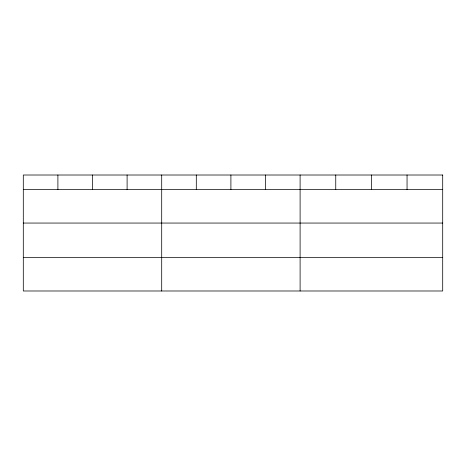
<?xml version="1.0" encoding="UTF-8"?>
<svg xmlns="http://www.w3.org/2000/svg" width="466" height="466" viewBox="0 0 466 466"><rect width="100%" height="100%" fill="white"/><g stroke="black" fill="none" stroke-linecap="round" stroke-linejoin="round"><path stroke-width="0.7" d="M23.3 189.604L442.7 189.604M23.3 223.057L442.7 223.057M23.3 257.529L442.7 257.529M407.051 175.012L407.051 189.604M371.402 175.012L371.402 189.604M335.753 175.012L335.753 189.604M300.104 175.012L300.104 290.988M265.504 175.012L265.504 189.604M230.903 175.012L230.903 189.604M196.303 175.012L196.303 189.604M161.702 175.012L161.702 290.988M127.102 175.012L127.102 189.604M92.501 175.012L92.501 189.604M57.901 175.012L57.901 189.604M442.7 175.012L23.3 175.012L23.3 290.988L442.7 290.988L442.7 175.012"/></g></svg>
